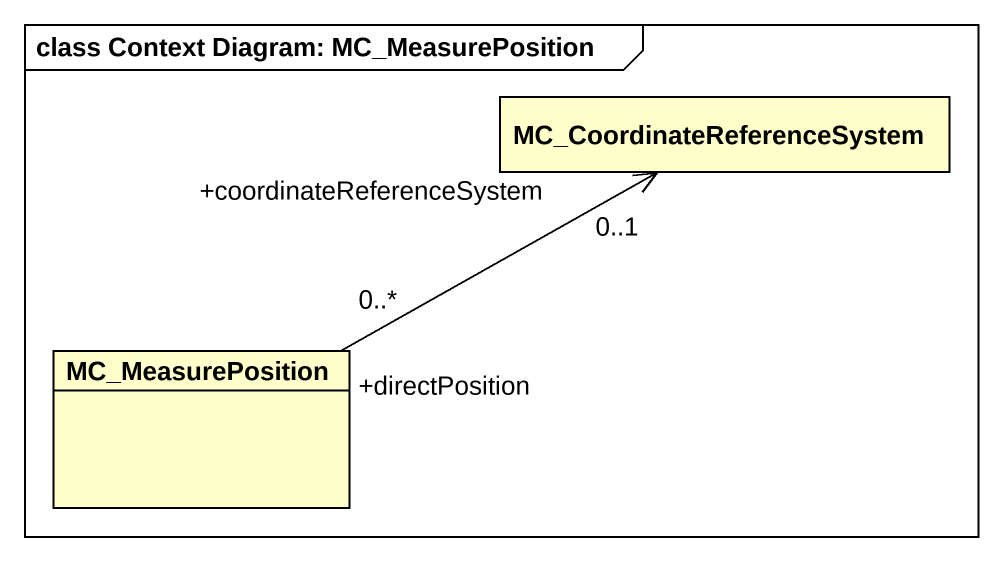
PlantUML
@startuml
mainframe class Context Diagram: MC_MeasurePosition
hide circle
hide empty members
class MC_CoordinateReferenceSystem
class MC_MeasurePosition
MC_MeasurePosition "+directPosition\n0..*" -right-> "+coordinateReferenceSystem\n0..1" MC_CoordinateReferenceSystem
@enduml
